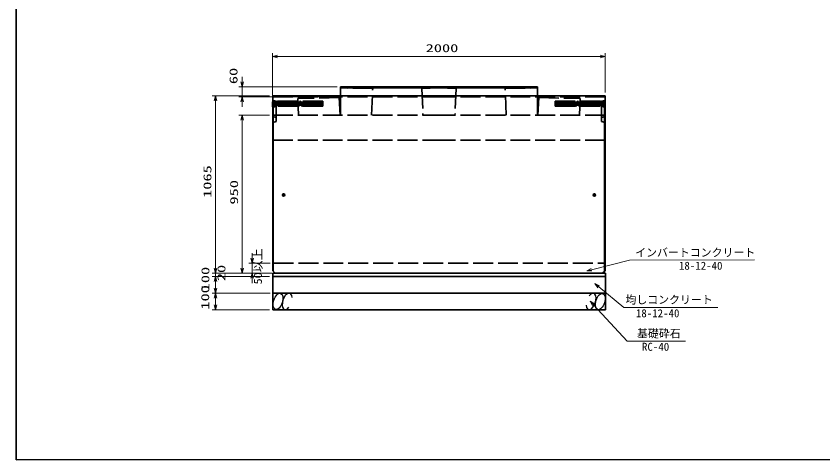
# Model space of a CAD drawing. Units: millimetres on the paper. Extents: x 15 to 1219, y 10 to 859.
# Drawn here: x 15.1 to 257.6, y 15.3 to 148.7 of the extents above; entities that cross this region are included whole.
import ezdxf
from ezdxf.enums import TextEntityAlignment as Align

# ---------------------------------------------------------------- set-up
doc = ezdxf.new("R2010")
doc.units = ezdxf.units.MM
doc.linetypes.add('DASHED', pattern=[7.5, 6, -1.5])
for name, color, linetype, lineweight in [('D-STR-DIM（寸法）', 7, 'Continuous', 13), ('D-STR-HTXT(均しCON-旗)', 7, 'Continuous', 13), ('D-STR-HTXT(基礎砕石-旗)', 7, 'Continuous', 13), ('D-STR-HTXT（旗上げ）', 7, 'Continuous', 13), ('D-STR-STRF(グリ)', 7, 'Continuous', 25), ('D-STR（構造物）', 1, 'Continuous', 35)]:
    doc.layers.add(name, color=color, linetype=linetype, lineweight=lineweight)
doc.styles.add('ＭＳ ゴシック', font='')
doc.styles.get('ＭＳ ゴシック').set_extended_font_data('MS Gothic')

# ---------------------------------------------------------------- blocks, each defined once
blk = doc.blocks.new('_Open30')
at = {"color": 7, "linetype": 'Continuous', "lineweight": 13}
for p, q in [((-1, 0.2679), (0, 0)), ((0, 0), (-1, -0.2679)), ((0, 0), (-1, 0))]:
    blk.add_line(p, q, dxfattribs=at)

msp = doc.modelspace()

# ---------------------------------------------------------------- linework, layer by layer
at = {"layer": 'D-STR-DIM（寸法）'}
for p, q in [((86.032, 75.941), (86.032, 77.441)), ((75.073, 72.941), (75.073, 74.441)), ((91.471, 74.441), (85.032, 74.441)), ((86.032, 74.441), (86.032, 71.441)), ((91.271, 71.441), (74.073, 71.441)), ((91.271, 70.441), (74.073, 70.441)), ((91.271, 70.441), (74.073, 70.441)), ((75.073, 71.441), (75.073, 70.441)), ((90.471, 71.441), (85.032, 71.441)), ((75.073, 68.941), (75.073, 67.441)), ((75.073, 68.941), (75.073, 66.941)), ((86.032, 69.941), (86.032, 68.441)), ((91.271, 65.441), (74.073, 65.441)), ((91.471, 65.441), (74.073, 65.441)), ((75.073, 63.941), (75.073, 61.941)), ((91.271, 60.441), (74.073, 60.441))]:
    msp.add_line(p, q, dxfattribs=at)
at = {"layer": 'D-STR-HTXT(均しCON-旗)'}
msp.add_lwpolyline([(226.028, 61.131), (197.82, 61.131), (190.261, 67.345)], dxfattribs=at)
at = {"layer": 'D-STR-HTXT(基礎砕石-旗)'}
msp.add_lwpolyline([(216.343, 51.052), (198.772, 51.052), (188.681, 61.918)], dxfattribs=at)
at = {"layer": 'D-STR-HTXT（旗上げ）'}
msp.add_lwpolyline([(237.104, 75.412), (199.471, 75.365), (188.108, 72.5)], dxfattribs=at)
at = {"layer": 'D-STR-STRF(グリ)'}
for centre, major_axis in [((93.846, 62.965), (0.79, 2.421)), ((190.696, 62.918), (-0.79, -2.421))]:
    msp.add_ellipse(centre, major_axis=major_axis, ratio=0.5139, dxfattribs=at)
for centre, start_param, end_param in [((96.587, 62.965), 5.3575563, 10.3750652), ((187.955, 62.918), 2.2159636, 7.2334726)]:
    msp.add_ellipse(centre, major_axis=(0.79, 2.421), ratio=0.5139, start_param=start_param, end_param=end_param, dxfattribs=at)
at = {"layer": 'D-STR（構造物）', "color": 2}
for p in [(15.125, 858.596), (1218.692, 15.923)]:
    msp.add_line(p, (15.125, 15.346), dxfattribs=at)
at = {"layer": 'D-STR（構造物）', "lineweight": 13}
for p, q in [((92.181, 123.961), (92.181, 137.607)), ((93.681, 136.607), (190.671, 136.607)), ((192.171, 125.708), (192.171, 137.607)), ((83.09, 128.933), (83.09, 130.433)), ((111.596, 127.433), (82.09, 127.433)), ((83.09, 127.433), (83.09, 124.458)), ((91.271, 124.708), (74.073, 124.708)), ((111.596, 124.458), (82.09, 124.458)), ((75.073, 123.208), (75.073, 72.941)), ((83.09, 122.958), (83.09, 121.458)), ((91.271, 118.955), (82.09, 118.955)), ((83.09, 117.455), (83.09, 72.941)), ((92.021, 71.441), (74.073, 71.441)), ((92.021, 71.441), (82.09, 71.441))]:
    msp.add_line(p, q, dxfattribs=at)
at = {"layer": 'D-STR（構造物）'}
for p, q in [((112.596, 127.433), (112.596, 124.708)), ((142.221, 127.433), (112.596, 127.433)), ((112.596, 127.183), (142.221, 127.183)), ((142.221, 127.433), (171.846, 127.433)), ((171.846, 127.183), (142.221, 127.183)), ((171.846, 127.433), (171.846, 124.708)), ((92.271, 124.708), (142.221, 124.708)), ((92.271, 72.191), (92.271, 124.708)), ((192.171, 124.708), (142.221, 124.708)), ((192.171, 72.191), (192.171, 124.708)), ((92.181, 122.961), (92.276, 123.056)), ((92.181, 122.961), (92.181, 121.461)), ((92.181, 121.461), (92.276, 121.366)), ((92.431, 121.253), (92.431, 72.191)), ((192.011, 121.253), (192.011, 72.191)), ((95.071, 94.955), (95.971, 94.955)), ((95.521, 95.405), (95.521, 94.505)), ((189.371, 94.955), (188.471, 94.955)), ((188.921, 95.405), (188.921, 94.505)), ((92.271, 72.191), (93.021, 71.441)), ((192.271, 71.441), (92.271, 71.441)), ((92.271, 71.441), (92.271, 70.441)), ((92.271, 70.441), (192.271, 70.441)), ((92.271, 70.441), (192.271, 70.441)), ((92.271, 70.441), (92.271, 65.441)), ((142.221, 71.441), (93.021, 71.441)), ((142.221, 71.441), (191.421, 71.441)), ((192.171, 72.191), (191.421, 71.441)), ((192.271, 71.441), (192.271, 70.441)), ((192.271, 70.441), (192.271, 65.441)), ((92.271, 65.441), (192.271, 65.441)), ((92.271, 65.441), (92.271, 60.441)), ((92.271, 65.441), (192.271, 65.441)), ((192.271, 65.441), (192.271, 60.441)), ((92.271, 60.441), (192.271, 60.441))]:
    msp.add_line(p, q, dxfattribs=at)
at = {"layer": 'D-STR（構造物）', "linetype": 'DASHED'}
for p, q in [((122.296, 126.904), (112.596, 127.142)), ((121.976, 118.939), (122.296, 126.904)), ((142.221, 127.146), (137.096, 126.904)), ((137.097, 126.879), (137.415, 118.944)), ((142.221, 127.146), (147.346, 126.904)), ((147.345, 126.879), (147.026, 118.944)), ((162.146, 126.904), (171.846, 127.142)), ((162.466, 118.939), (162.146, 126.904)), ((92.271, 124.458), (142.221, 124.458)), ((112.221, 124.21), (99.771, 123.956)), ((99.771, 123.956), (100.007, 118.955)), ((112.221, 124.21), (112.486, 118.955)), ((112.596, 124.708), (112.596, 118.955)), ((192.171, 124.458), (142.221, 124.458)), ((171.846, 124.708), (171.846, 118.955)), ((172.221, 124.21), (171.956, 118.955)), ((172.221, 124.21), (184.671, 123.956)), ((184.671, 123.956), (184.435, 118.955)), ((92.27, 122.858), (92.949, 123.197)), ((94.77, 123.108), (92.27, 121.858)), ((93.77, 123.108), (92.27, 122.358)), ((92.27, 121.358), (95.77, 123.108)), ((92.27, 123.108), (95.27, 121.608)), ((92.27, 122.608), (94.27, 121.608)), ((92.27, 122.108), (93.27, 121.608)), ((92.271, 123.361), (93.321, 123.108)), ((92.271, 121.281), (93.321, 121.608)), ((96.27, 121.608), (93.222, 123.132)), ((107.271, 121.608), (93.32, 121.608)), ((107.271, 123.108), (93.321, 123.108)), ((93.321, 117.032), (93.321, 121.608)), ((93.77, 121.608), (96.77, 123.108)), ((97.27, 121.608), (94.27, 123.108)), ((94.77, 121.608), (97.77, 123.108)), ((95.27, 123.108), (98.27, 121.608)), ((98.77, 123.108), (95.77, 121.608)), ((96.27, 123.108), (99.27, 121.608)), ((99.77, 123.108), (96.77, 121.608)), ((97.27, 123.108), (100.27, 121.608)), ((100.77, 123.108), (97.77, 121.608)), ((98.27, 123.108), (101.27, 121.608)), ((98.77, 121.608), (101.77, 123.108)), ((102.27, 121.608), (99.27, 123.108)), ((99.77, 121.608), (102.77, 123.108)), ((103.27, 121.608), (100.27, 123.108)), ((100.77, 121.608), (103.77, 123.108)), ((101.27, 123.108), (104.27, 121.608)), ((101.77, 121.608), (104.77, 123.108)), ((102.27, 123.108), (105.27, 121.608)), ((105.77, 123.108), (102.77, 121.608)), ((103.27, 123.108), (106.27, 121.608)), ((106.77, 123.108), (103.77, 121.608)), ((104.27, 123.108), (107.271, 121.607)), ((104.77, 121.608), (107.271, 122.858)), ((107.271, 122.107), (105.27, 123.108)), ((105.77, 121.608), (107.271, 122.358)), ((107.271, 122.607), (106.27, 123.108)), ((106.77, 121.608), (107.271, 121.858)), ((107.271, 121.608), (107.271, 123.108)), ((177.171, 121.608), (177.171, 123.108)), ((177.171, 123.108), (191.121, 123.108)), ((180.172, 123.108), (177.171, 121.607)), ((177.171, 122.107), (179.172, 123.108)), ((177.171, 122.607), (178.172, 123.108)), ((179.672, 121.608), (177.171, 122.858)), ((178.672, 121.608), (177.171, 122.358)), ((177.672, 121.608), (177.171, 121.858)), ((177.171, 121.608), (191.122, 121.608)), ((177.672, 123.108), (180.672, 121.608)), ((181.172, 123.108), (178.172, 121.608)), ((178.672, 123.108), (181.672, 121.608)), ((182.172, 123.108), (179.172, 121.608)), ((182.672, 121.608), (179.672, 123.108)), ((183.172, 123.108), (180.172, 121.608)), ((183.672, 121.608), (180.672, 123.108)), ((181.172, 121.608), (184.172, 123.108)), ((184.672, 121.608), (181.672, 123.108)), ((182.172, 121.608), (185.172, 123.108)), ((185.672, 121.608), (182.672, 123.108)), ((186.172, 123.108), (183.172, 121.608)), ((183.672, 123.108), (186.672, 121.608)), ((187.172, 123.108), (184.172, 121.608)), ((184.672, 123.108), (187.672, 121.608)), ((188.172, 123.108), (185.172, 121.608)), ((185.672, 123.108), (188.672, 121.608)), ((189.172, 123.108), (186.172, 121.608)), ((189.672, 121.608), (186.672, 123.108)), ((187.172, 121.608), (190.172, 123.108)), ((190.672, 121.608), (187.672, 123.108)), ((188.172, 121.608), (191.22, 123.132)), ((192.172, 121.358), (188.672, 123.108)), ((192.172, 123.108), (189.172, 121.608)), ((189.672, 123.108), (192.172, 121.858)), ((192.172, 122.608), (190.172, 121.608)), ((190.672, 123.108), (192.172, 122.358)), ((192.171, 123.361), (191.121, 123.108)), ((192.171, 121.281), (191.121, 121.608)), ((191.121, 117.032), (191.121, 121.608)), ((192.172, 122.108), (191.172, 121.608)), ((192.172, 122.858), (191.493, 123.197)), ((92.271, 118.955), (142.221, 118.955)), ((192.171, 118.955), (142.221, 118.955)), ((93.321, 118.229), (92.271, 118.497)), ((92.271, 116.763), (93.321, 117.032)), ((191.121, 118.229), (192.171, 118.497)), ((192.171, 116.763), (191.121, 117.032)), ((92.271, 111.455), (142.221, 111.455)), ((192.171, 111.455), (142.221, 111.455)), ((92.471, 74.441), (192.271, 74.441))]:
    msp.add_line(p, q, dxfattribs=at)
at = {"layer": 'D-STR（構造物）'}
for centre, radius in [((95.521, 94.955), 0.35), ((95.521, 94.955), 0.3), ((188.921, 94.955), 0.35), ((188.921, 94.955), 0.3)]:
    msp.add_circle(centre, radius, dxfattribs=at)

# ---------------------------------------------------------------- block references
at = {"layer": 'D-STR-DIM（寸法）', "xscale": 1.5, "yscale": 1.5}
for p, rotation in [((86.032, 74.441), 270), ((75.073, 71.441), 270), ((75.073, 70.441), 90), ((75.073, 70.441), 90), ((86.032, 71.441), 90), ((75.073, 65.441), 270), ((75.073, 65.441), 90), ((75.073, 60.441), 270)]:
    msp.add_blockref('_Open30', p, dxfattribs=dict(at, rotation=rotation))
at = {"layer": 'D-STR-HTXT(均しCON-旗)', "xscale": 1.5, "yscale": 1.5, "rotation": 140.57786}
msp.add_blockref('_Open30', (189.103, 68.297), dxfattribs=at)
at = {"layer": 'D-STR-HTXT(基礎砕石-旗)', "xscale": 1.5, "yscale": 1.5, "rotation": 132.88015}
msp.add_blockref('_Open30', (187.661, 63.017), dxfattribs=at)
at = {"layer": 'D-STR-HTXT（旗上げ）', "xscale": 1.5, "yscale": 1.5, "rotation": 194.1476}
msp.add_blockref('_Open30', (186.653, 72.134), dxfattribs=at)
at = {"layer": 'D-STR（構造物）', "xscale": 1.5, "yscale": 1.5}
for p, rotation in [((92.181, 136.607), 180), ((83.09, 127.433), 270), ((75.073, 124.708), 90), ((83.09, 124.458), 90), ((83.09, 118.955), 90), ((75.073, 71.441), 270), ((83.09, 71.441), 270)]:
    msp.add_blockref('_Open30', p, dxfattribs=dict(at, rotation=rotation))
msp.add_blockref('_Open30', (192.171, 136.607), dxfattribs=at)

# ---------------------------------------------------------------- texts
at = {"layer": 'D-STR-DIM（寸法）', "style": 'ＭＳ ゴシック'}
for s, width, p in [('50以上', 1.1, (89.708, 68.085)), ('100', 1.5, (73.927, 65.994)), ('20', 1.5, (78.745, 69.053)), ('100', 1.5, (73.874, 60.492))]:
    msp.add_text(s, height=2.405, rotation=90, dxfattribs=dict(at, width=width)).set_placement(p, align=Align.BOTTOM_LEFT)
at = {"layer": 'D-STR-HTXT(均しCON-旗)', "style": 'ＭＳ ゴシック'}
for s, p in [('均しコンクリート', (198.267, 61.542)), ('18-12-40', (201.401, 57.48))]:
    msp.add_text(s, height=2.405, dxfattribs=at).set_placement(p, align=Align.BOTTOM_LEFT)
at = {"layer": 'D-STR-HTXT(基礎砕石-旗)', "style": 'ＭＳ ゴシック'}
for s, p in [('基礎砕石', (201.755, 51.386)), ('RC-40', (203.243, 47.401))]:
    msp.add_text(s, height=2.405, dxfattribs=at).set_placement(p, align=Align.BOTTOM_LEFT)
at = {"layer": 'D-STR-HTXT（旗上げ）', "style": 'ＭＳ ゴシック'}
for s, p in [('インバートコンクリート', (201.201, 75.709)), ('18-12-40', (214.343, 71.762))]:
    msp.add_text(s, height=2.405, dxfattribs=at).set_placement(p, align=Align.BOTTOM_LEFT)
at = {"layer": 'D-STR（構造物）', "style": 'ＭＳ ゴシック', "width": 1.5}
msp.add_text('2000', height=2.405, dxfattribs=at).set_placement((138.218, 137.145), align=Align.BOTTOM_LEFT)
for s, p in [('60', (82.383, 128.257)), ('1065', (74.536, 94.07)), ('950', (82.553, 92.073))]:
    msp.add_text(s, height=2.405, rotation=90, dxfattribs=at).set_placement(p, align=Align.BOTTOM_LEFT)

doc.saveas('drawing.dxf')
